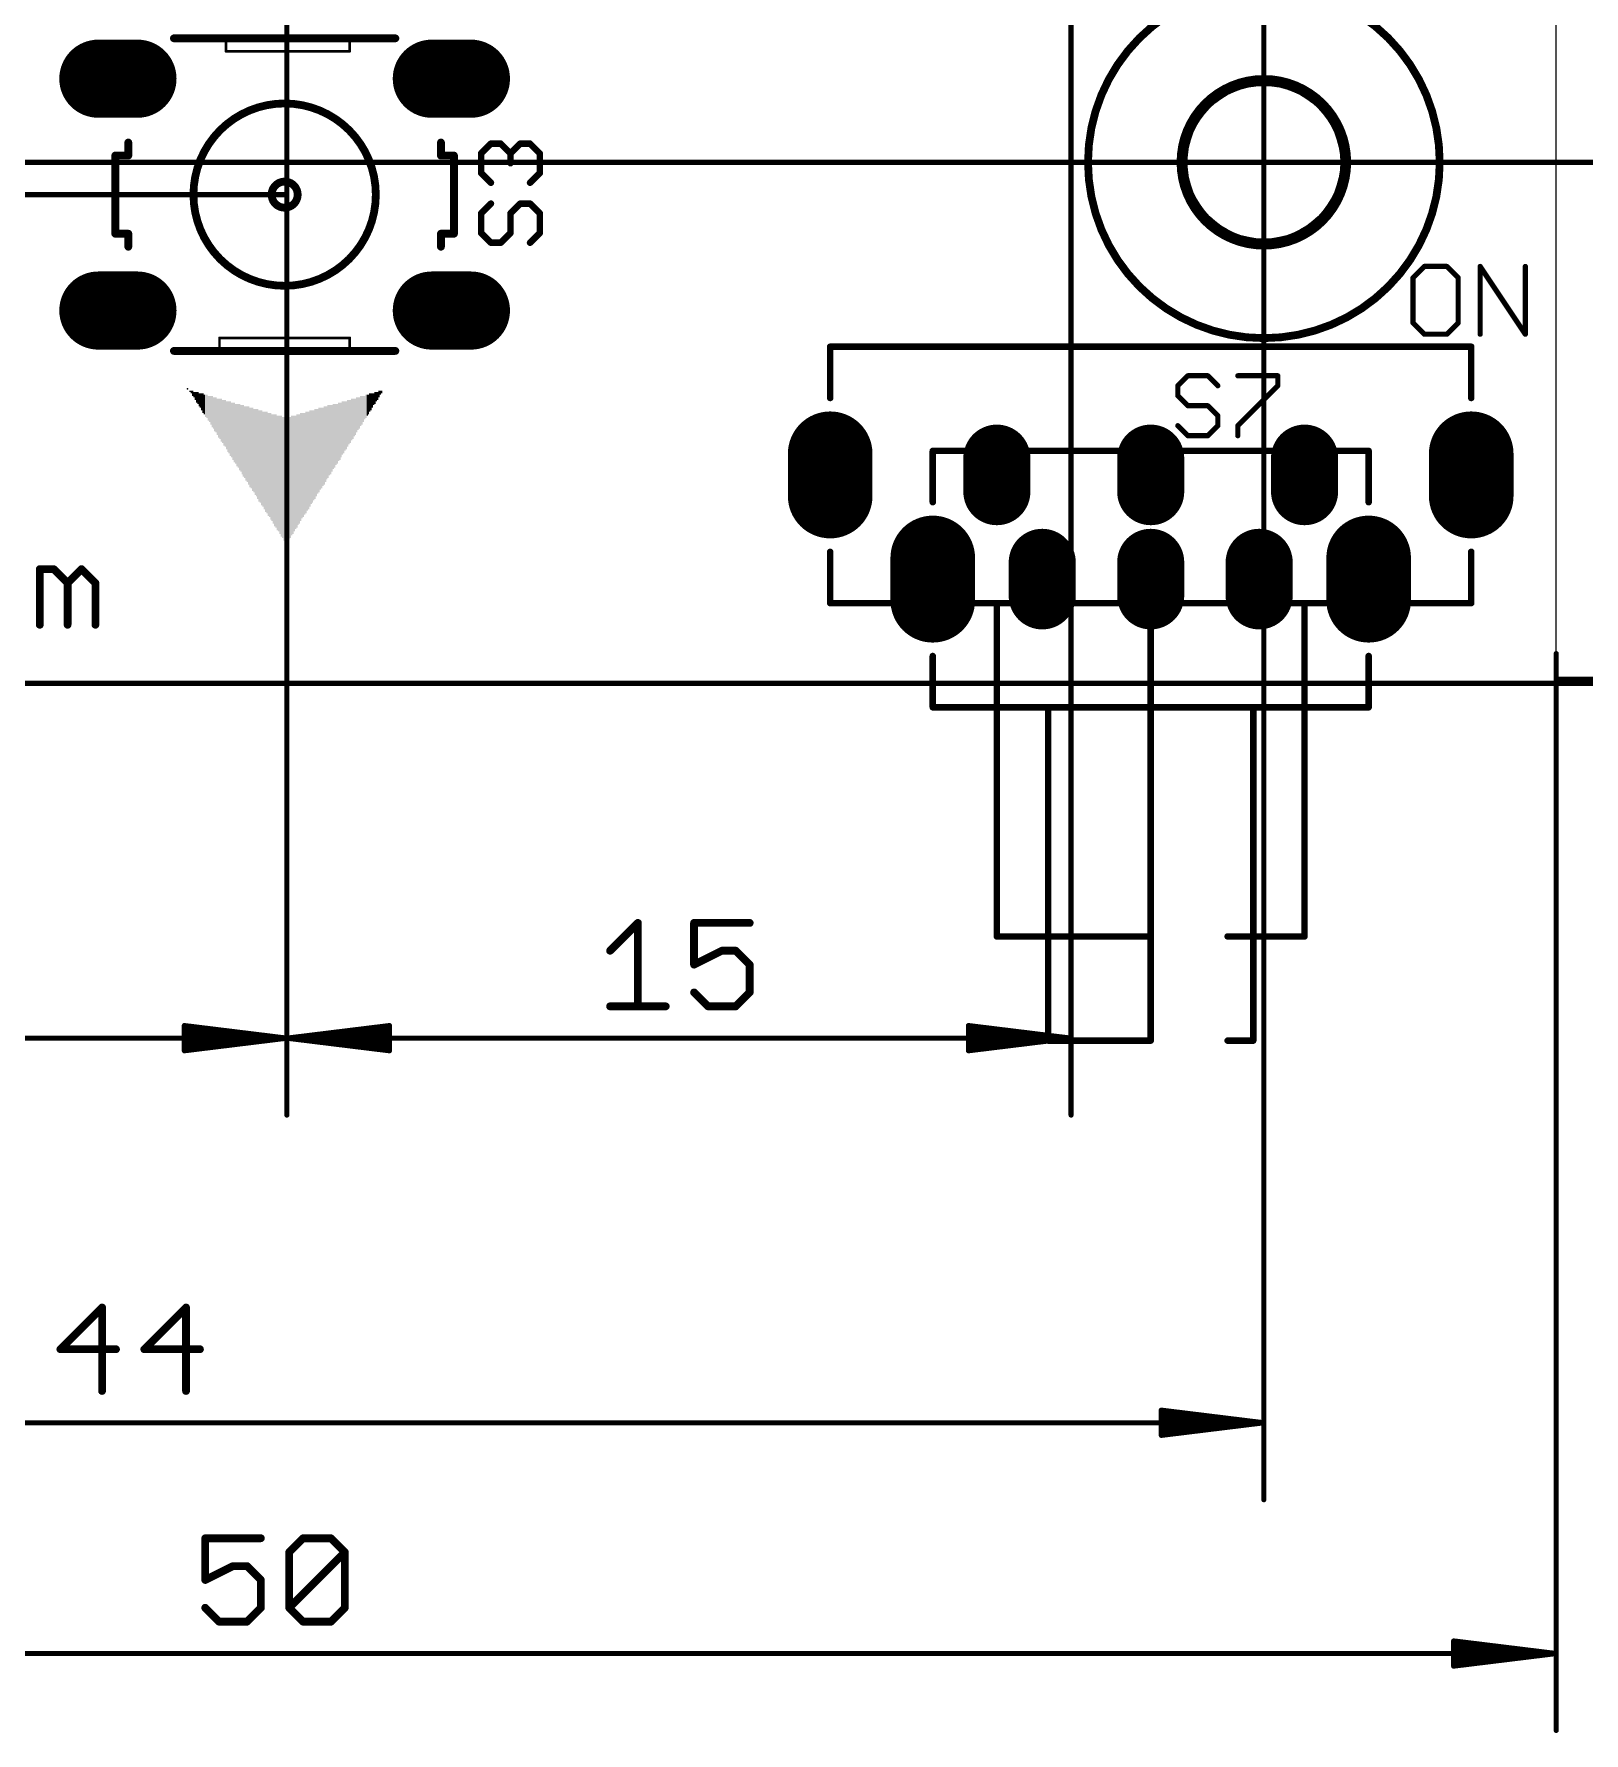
# Model space of a CAD drawing. Extents: x -10 to 70, y -21 to 116.
# Drawn here: x 20.32 to 50.54, y -20.55 to 12.58 of the extents above; entities that cross this region are included whole.
import ezdxf

# ---------------------------------------------------------------- set-up
doc = ezdxf.new("R2010")
doc.units = 0
for name, color, linetype in [('17', 82, 'CONTINUOUS'), ('20', 7, 'CONTINUOUS'), ('21', 253, 'CONTINUOUS'), ('23', 7, 'CONTINUOUS'), ('25', 253, 'CONTINUOUS'), ('47', 253, 'CONTINUOUS')]:
    doc.layers.add(name, color=color, linetype=linetype)

# ---------------------------------------------------------------- blocks, each defined once
blk = doc.blocks.new('LONGP50')
at = {"const_width": 1}
blk.add_lwpolyline([(-0.25, 0), (0.25, 0)], dxfattribs=at)
at = {"const_width": 0.5}
for points in [[(-0.25, 0.25, 1), (-0.25, -0.25)], [(0.25, -0.25, 1), (0.25, 0.25)]]:
    blk.add_lwpolyline(points, format="xyb", dxfattribs=at)
blk = doc.blocks.new('RECT')
blk.add_solid([(-0.5, -0.5), (0.5, -0.5), (-0.5, 0.5), (0.5, 0.5)])

msp = doc.modelspace()

# ---------------------------------------------------------------- linework, layer by layer
at = {"layer": '20'}
for p, q in [((50, 0), (50, 50)), ((0.05, -0.08), (49.955, -0.08))]:
    msp.add_line(p, q, dxfattribs=at)
msp.add_circle((44.2995, 10.08), 1.5, dxfattribs=at)
at = {"layer": '21'}
for points, const_width in [([(44.2995, 6.651, 1), (44.2995, 13.509, 1), (44.2995, 6.651)], 0.1524), ([(23.046, 12.5356, 1), (23.046, 12.4594)], 0.0762), ([(24.062, 12.5356, 1), (24.062, 12.4594)], 0.0762), ([(24.062, 12.4594, 1), (24.062, 12.5356)], 0.0762), ([(24.0747, 12.4975, 1), (24.0493, 12.4975)], 0.0254), ([(24.062, 12.2562, 1), (24.062, 12.2308)], 0.0254), ([(26.475, 12.5356, 1), (26.475, 12.4594)], 0.0762), ([(26.475, 12.4594, 1), (26.475, 12.5356)], 0.0762), ([(26.4877, 12.4975, 1), (26.4623, 12.4975)], 0.0254), ([(26.475, 12.2308, 1), (26.475, 12.2562)], 0.0254), ([(27.364, 12.4594, 1), (27.364, 12.5356)], 0.0762), ([(24.0493, 12.2435, 1), (24.0747, 12.2435)], 0.0254), ([(26.4623, 12.2435, 1), (26.4877, 12.2435)], 0.0254), ([(44.2995, 8.48, 1), (44.2995, 11.68, 1), (44.2995, 8.48)], 0.2032), ([(25.205, 7.6715, 1), (25.205, 11.2275, 1), (25.205, 7.6715)], 0.1524), ([(21.903, 10.2496, 1), (21.903, 10.1734)], 0.0762), ([(21.9411, 10.2115, 1), (21.8649, 10.2115)], 0.0762), ([(22.1951, 10.4655, 1), (22.1189, 10.4655)], 0.0762), ([(22.157, 10.1734, 1), (22.157, 10.2496)], 0.0762), ([(28.2911, 10.4655, 1), (28.2149, 10.4655)], 0.0762), ([(28.253, 10.2496, 1), (28.253, 10.1734)], 0.0762), ([(28.5451, 10.2115, 1), (28.4689, 10.2115)], 0.0762), ([(28.507, 10.1734, 1), (28.507, 10.2496)], 0.0762), ([(22.1189, 10.2115, 1), (22.1951, 10.2115)], 0.0762), ([(28.2149, 10.2115, 1), (28.2911, 10.2115)], 0.0762), ([(25.205, 9.1955, 1), (25.205, 9.7035, 1), (25.205, 9.1955)], 0.1524), ([(21.903, 8.7256, 1), (21.903, 8.6494)], 0.0762), ([(21.8649, 8.6875, 1), (21.9411, 8.6875)], 0.0762), ([(22.1951, 8.6875, 1), (22.1189, 8.6875)], 0.0762), ([(22.157, 8.6494, 1), (22.157, 8.7256)], 0.0762), ([(28.253, 8.7256, 1), (28.253, 8.6494)], 0.0762), ([(28.2911, 8.6875, 1), (28.2149, 8.6875)], 0.0762), ([(28.4689, 8.6875, 1), (28.5451, 8.6875)], 0.0762), ([(28.507, 8.6494, 1), (28.507, 8.7256)], 0.0762), ([(22.1189, 8.4335, 1), (22.1951, 8.4335)], 0.0762), ([(28.2149, 8.4335, 1), (28.2911, 8.4335)], 0.0762), ([(47.4272, 8.0747, 1), (47.4272, 8.0239)], 0.0508), ([(47.4451, 8.0314, 1), (47.4092, 8.0673)], 0.0508), ([(47.8858, 8.0673, 1), (47.8498, 8.0314)], 0.0508), ([(47.8678, 8.0239, 1), (47.8678, 8.0747)], 0.0508), ([(48.5377, 8.0634, 1), (48.4954, 8.0352)], 0.0508), ([(48.542, 8.0493, 1), (48.4912, 8.0493)], 0.0508), ([(49.4233, 8.0493, 1), (49.3725, 8.0493)], 0.0508), ([(47.2322, 7.829, 1), (47.1814, 7.829)], 0.0508), ([(47.1889, 7.847, 1), (47.2248, 7.811)], 0.0508), ([(48.1135, 7.829, 1), (48.0627, 7.829)], 0.0508), ([(48.0702, 7.811, 1), (48.1061, 7.847)], 0.0508), ([(47.1814, 6.9477, 1), (47.2322, 6.9477)], 0.0508), ([(47.2248, 6.9657, 1), (47.1889, 6.9298)], 0.0508), ([(48.0627, 6.9477, 1), (48.1135, 6.9477)], 0.0508), ([(48.1061, 6.9298, 1), (48.0702, 6.9657)], 0.0508), ([(23.935, 6.6682, 1), (23.935, 6.6428)], 0.0254), ([(23.9477, 6.6555, 1), (23.9223, 6.6555)], 0.0254), ([(26.4877, 6.6555, 1), (26.4623, 6.6555)], 0.0254), ([(26.475, 6.6428, 1), (26.475, 6.6682)], 0.0254), ([(47.4272, 6.7528, 1), (47.4272, 6.702)], 0.0508), ([(47.4092, 6.7094, 1), (47.4451, 6.7454)], 0.0508), ([(47.8498, 6.7454, 1), (47.8858, 6.7094)], 0.0508), ([(47.8678, 6.702, 1), (47.8678, 6.7528)], 0.0508), ([(48.4912, 6.7274, 1), (48.542, 6.7274)], 0.0508), ([(49.3725, 6.7274, 1), (49.4233, 6.7274)], 0.0508), ([(49.3767, 6.7133, 1), (49.419, 6.7415)], 0.0508), ([(23.046, 6.4396, 1), (23.046, 6.3634)], 0.0762), ([(23.935, 6.4396, 1), (23.935, 6.3634)], 0.0762), ([(23.935, 6.3634, 1), (23.935, 6.4396)], 0.0762), ([(23.9223, 6.4015, 1), (23.9477, 6.4015)], 0.0254), ([(26.475, 6.4396, 1), (26.475, 6.3634)], 0.0762), ([(26.475, 6.3634, 1), (26.475, 6.4396)], 0.0762), ([(26.4623, 6.4015, 1), (26.4877, 6.4015)], 0.0254), ([(27.364, 6.3634, 1), (27.364, 6.4396)], 0.0762), ([(35.8748, 6.484, 1), (35.8113, 6.484)], 0.0635), ([(35.843, 6.5157, 1), (35.843, 6.4523)], 0.0635), ([(48.3748, 6.484, 1), (48.3113, 6.484)], 0.0635), ([(48.343, 6.4523, 1), (48.343, 6.5157)], 0.0635), ([(35.8113, 5.484, 1), (35.8748, 5.484)], 0.0635), ([(48.3113, 5.484, 1), (48.3748, 5.484)], 0.0635), ([(37.8748, 4.452, 1), (37.8113, 4.452)], 0.0635), ([(37.843, 4.4837, 1), (37.843, 4.4203)], 0.0635), ([(46.3748, 4.452, 1), (46.3113, 4.452)], 0.0635), ([(46.343, 4.4203, 1), (46.343, 4.4837)], 0.0635), ([(37.8113, 3.452, 1), (37.8748, 3.452)], 0.0635), ([(46.3113, 3.452, 1), (46.3748, 3.452)], 0.0635), ([(35.8748, 2.484, 1), (35.8113, 2.484)], 0.0635), ([(48.3748, 2.484, 1), (48.3113, 2.484)], 0.0635), ([(20.4686, 2.1464, 1), (20.3924, 2.1464)], 0.0762), ([(20.4305, 2.1845, 1), (20.4305, 2.1083)], 0.0762), ([(20.7286, 2.1733, 1), (20.6747, 2.1194)], 0.0762), ([(20.7017, 2.1083, 1), (20.7017, 2.1845)], 0.0762), ([(21.2709, 2.1733, 1), (21.2171, 2.1194)], 0.0762), ([(21.2709, 2.1194, 1), (21.2171, 2.1733)], 0.0762), ([(21.0109, 1.8752, 1), (20.9347, 1.8752)], 0.0762), ([(20.9459, 1.9021, 1), (20.9998, 1.8483)], 0.0762), ([(20.9459, 1.8483, 1), (20.9998, 1.9021)], 0.0762), ([(21.5533, 1.8752, 1), (21.4771, 1.8752)], 0.0762), ([(21.4882, 1.8483, 1), (21.5421, 1.9021)], 0.0762), ([(35.843, 1.5157, 1), (35.843, 1.4523)], 0.0635), ([(35.8113, 1.484, 1), (35.8748, 1.484)], 0.0635), ([(39.1248, 1.484, 1), (39.0613, 1.484)], 0.0635), ([(42.1248, 1.484, 1), (42.0613, 1.484)], 0.0635), ([(45.1248, 1.484, 1), (45.0613, 1.484)], 0.0635), ([(48.3113, 1.484, 1), (48.3748, 1.484)], 0.0635), ([(48.343, 1.4523, 1), (48.343, 1.5157)], 0.0635), ([(20.3924, 1.0617, 1), (20.4686, 1.0617)], 0.0762), ([(20.9347, 1.0617, 1), (21.0109, 1.0617)], 0.0762), ([(21.4771, 1.0617, 1), (21.5533, 1.0617)], 0.0762), ([(37.8748, 0.452, 1), (37.8113, 0.452)], 0.0635), ([(46.3748, 0.452, 1), (46.3113, 0.452)], 0.0635), ([(37.843, -0.5163, 1), (37.843, -0.5797)], 0.0635), ([(37.8113, -0.548, 1), (37.8748, -0.548)], 0.0635), ([(40.1248, -0.548, 1), (40.0613, -0.548)], 0.0635), ([(40.093, -0.5163, 1), (40.093, -0.5797)], 0.0635), ([(40.093, -0.5797, 1), (40.093, -0.5163)], 0.0635), ([(42.1248, -0.548, 1), (42.0613, -0.548)], 0.0635), ([(44.1248, -0.548, 1), (44.0613, -0.548)], 0.0635), ([(44.093, -0.5163, 1), (44.093, -0.5797)], 0.0635), ([(44.093, -0.5797, 1), (44.093, -0.5163)], 0.0635), ([(46.3113, -0.548, 1), (46.3748, -0.548)], 0.0635), ([(46.343, -0.5797, 1), (46.343, -0.5163)], 0.0635), ([(39.093, -4.9843, 1), (39.093, -5.0477)], 0.0635), ([(42.093, -5.0477, 1), (42.093, -4.9843)], 0.0635), ([(43.593, -4.9843, 1), (43.593, -5.0477)], 0.0635), ([(45.093, -5.0477, 1), (45.093, -4.9843)], 0.0635), ([(39.0613, -5.016, 1), (39.1248, -5.016)], 0.0635), ([(42.0613, -5.016, 1), (42.1248, -5.016)], 0.0635), ([(45.0613, -5.016, 1), (45.1248, -5.016)], 0.0635), ([(40.093, -7.0163, 1), (40.093, -7.0797)], 0.0635), ([(40.0613, -7.048, 1), (40.1248, -7.048)], 0.0635), ([(42.0613, -7.048, 1), (42.1248, -7.048)], 0.0635), ([(42.093, -7.0797, 1), (42.093, -7.0163)], 0.0635), ([(43.593, -7.0163, 1), (43.593, -7.0797)], 0.0635), ([(44.0613, -7.048, 1), (44.1248, -7.048)], 0.0635), ([(44.093, -7.0797, 1), (44.093, -7.0163)], 0.0635)]:
    msp.add_lwpolyline(points, format="xyb", dxfattribs=dict(at, const_width=const_width))
for points, const_width in [([(24.062, 12.4975), (23.046, 12.4975)], 0.1524), ([(26.475, 12.4975), (24.062, 12.4975)], 0.1524), ([(24.062, 12.2435), (24.062, 12.4975)], 0.0508), ([(24.062, 12.2435), (26.475, 12.2435)], 0.0508), ([(27.364, 12.4975), (26.475, 12.4975)], 0.1524), ([(26.475, 12.2435), (26.475, 12.4975)], 0.0508), ([(21.903, 10.2115), (22.157, 10.2115)], 0.1524), ([(21.903, 10.2115), (21.903, 8.6875)], 0.1524), ([(22.157, 10.2115), (22.157, 10.4655)], 0.1524), ([(28.253, 10.2115), (28.253, 10.4655)], 0.1524), ([(28.253, 10.2115), (28.507, 10.2115)], 0.1524), ([(28.507, 8.6875), (28.507, 10.2115)], 0.1524), ([(22.157, 8.6875), (21.903, 8.6875)], 0.1524), ([(22.157, 8.6875), (22.157, 8.4335)], 0.1524), ([(28.507, 8.6875), (28.253, 8.6875)], 0.1524), ([(28.253, 8.6875), (28.253, 8.4335)], 0.1524), ([(47.4272, 8.0493), (47.2068, 7.829)], 0.1016), ([(47.8678, 8.0493), (47.4272, 8.0493)], 0.1016), ([(48.0881, 7.829), (47.8678, 8.0493)], 0.1016), ([(48.5166, 6.7274), (48.5166, 8.0493)], 0.1016), ([(48.5166, 8.0493), (49.3979, 6.7274)], 0.1016), ([(49.3979, 6.7274), (49.3979, 8.0493)], 0.1016), ([(47.2068, 7.829), (47.2068, 6.9477)], 0.1016), ([(48.0881, 6.9477), (48.0881, 7.829)], 0.1016), ([(47.2068, 6.9477), (47.4272, 6.7274)], 0.1016), ([(47.8678, 6.7274), (48.0881, 6.9477)], 0.1016), ([(23.935, 6.6555), (26.475, 6.6555)], 0.0508), ([(23.935, 6.6555), (23.935, 6.4015)], 0.0508), ([(26.475, 6.4015), (26.475, 6.6555)], 0.0508), ([(47.4272, 6.7274), (47.8678, 6.7274)], 0.1016), ([(23.046, 6.4015), (23.935, 6.4015)], 0.1524), ([(23.935, 6.4015), (26.475, 6.4015)], 0.1524), ([(26.475, 6.4015), (27.364, 6.4015)], 0.1524), ([(35.843, 6.484), (48.343, 6.484)], 0.127), ([(35.843, 6.484), (35.843, 5.484)], 0.127), ([(48.343, 6.484), (48.343, 5.484)], 0.127), ([(37.843, 4.452), (46.343, 4.452)], 0.127), ([(37.843, 4.452), (37.843, 3.452)], 0.127), ([(46.343, 4.452), (46.343, 3.452)], 0.127), ([(35.843, 1.484), (35.843, 2.484)], 0.127), ([(48.343, 1.484), (48.343, 2.484)], 0.127), ([(20.4305, 1.0617), (20.4305, 2.1464)], 0.1524), ([(20.4305, 2.1464), (20.7017, 2.1464)], 0.1524), ([(20.7017, 2.1464), (20.9728, 1.8752)], 0.1524), ([(20.9728, 1.8752), (21.244, 2.1464)], 0.1524), ([(21.244, 2.1464), (21.5152, 1.8752)], 0.1524), ([(20.9728, 1.8752), (20.9728, 1.0617)], 0.1524), ([(21.5152, 1.8752), (21.5152, 1.0617)], 0.1524), ([(35.843, 1.484), (48.343, 1.484)], 0.127), ([(39.093, 1.484), (39.093, -5.016)], 0.127), ([(42.093, 1.484), (42.093, -5.016)], 0.127), ([(45.093, -5.016), (45.093, 1.484)], 0.127), ([(37.843, -0.548), (37.843, 0.452)], 0.127), ([(46.343, -0.548), (46.343, 0.452)], 0.127), ([(37.843, -0.548), (40.093, -0.548)], 0.127), ([(40.093, -0.548), (40.093, -7.048)], 0.127), ([(40.093, -0.548), (44.093, -0.548)], 0.127), ([(42.093, -0.548), (42.093, -7.048)], 0.127), ([(44.093, -7.048), (44.093, -0.548)], 0.127), ([(44.093, -0.548), (46.343, -0.548)], 0.127), ([(39.093, -5.016), (42.093, -5.016)], 0.127), ([(45.093, -5.016), (43.593, -5.016)], 0.127), ([(40.093, -7.048), (42.093, -7.048)], 0.127), ([(44.093, -7.048), (43.593, -7.048)], 0.127)]:
    msp.add_lwpolyline(points, dxfattribs=dict(at, const_width=const_width))
at = {"layer": '23'}
for p in [(44.2995, 10.08), (25.205, 9.4495), (23.31, 5.662), (42.093, 3.984), (42.093, 1.952)]:
    msp.add_point(p, dxfattribs=at)
at = {"layer": '25'}
for points, const_width in [([(29.037, 10.2529), (29.2277, 10.4435)], 0.127), ([(29.037, 9.8716), (29.037, 10.2529)], 0.127), ([(29.2277, 10.4435), (29.4184, 10.4435)], 0.127), ([(29.4184, 10.4435), (29.609, 10.2529)], 0.127), ([(29.609, 10.2529), (29.7997, 10.4435)], 0.127), ([(29.609, 10.2529), (29.609, 10.0622)], 0.127), ([(29.7997, 10.4435), (29.9903, 10.4435)], 0.127), ([(29.9903, 10.4435), (30.181, 10.2529)], 0.127), ([(30.181, 10.2529), (30.181, 9.8716)], 0.127), ([(29.2277, 9.6809), (29.037, 9.8716)], 0.127), ([(30.181, 9.8716), (29.9903, 9.6809)], 0.127), ([(29.2277, 9.2742), (29.037, 9.0835)], 0.127), ([(29.609, 9.0835), (29.7997, 9.2742)], 0.127), ([(29.7997, 9.2742), (29.9903, 9.2742)], 0.127), ([(29.9903, 9.2742), (30.181, 9.0835)], 0.127), ([(29.037, 9.0835), (29.037, 8.7022)], 0.127), ([(29.609, 8.7022), (29.609, 9.0835)], 0.127), ([(30.181, 9.0835), (30.181, 8.7022)], 0.127), ([(29.037, 8.7022), (29.2277, 8.5115)], 0.127), ([(29.4184, 8.5115), (29.609, 8.7022)], 0.127), ([(30.181, 8.7022), (29.9903, 8.5115)], 0.127), ([(29.2277, 8.5115), (29.4184, 8.5115)], 0.127), ([(42.8167, 5.9172), (42.6218, 5.7223)], 0.1016), ([(43.2065, 5.9172), (42.8167, 5.9172)], 0.1016), ([(43.4014, 5.7223), (43.2065, 5.9172)], 0.1016), ([(43.7912, 5.9172), (44.5708, 5.9172)], 0.1016), ([(44.5708, 5.9172), (44.5708, 5.7223)], 0.1016), ([(42.6218, 5.7223), (42.6218, 5.5274)], 0.1016), ([(44.5708, 5.7223), (43.7912, 4.9427)], 0.1016), ([(42.6218, 5.5274), (42.8167, 5.3325)], 0.1016), ([(42.8167, 5.3325), (43.2065, 5.3325)], 0.1016), ([(43.2065, 5.3325), (43.4014, 5.1376)], 0.1016), ([(42.8167, 4.7478), (42.6218, 4.9427)], 0.1016), ([(43.4014, 4.9427), (43.2065, 4.7478)], 0.1016), ([(43.4014, 5.1376), (43.4014, 4.9427)], 0.1016), ([(43.7912, 4.9427), (43.7912, 4.7478)], 0.1016), ([(43.2065, 4.7478), (42.8167, 4.7478)], 0.1016)]:
    msp.add_lwpolyline(points, dxfattribs=dict(at, const_width=const_width))
for points, const_width in [([(29.0688, 10.2529, 1), (29.0053, 10.2529)], 0.0635), ([(29.0146, 10.2753, 1), (29.0595, 10.2304)], 0.0635), ([(29.2277, 10.4753, 1), (29.2277, 10.4118)], 0.0635), ([(29.2501, 10.4211, 1), (29.2052, 10.466)], 0.0635), ([(29.4408, 10.466, 1), (29.3959, 10.4211)], 0.0635), ([(29.4184, 10.4118, 1), (29.4184, 10.4753)], 0.0635), ([(29.6408, 10.2529, 1), (29.5773, 10.2529)], 0.0635), ([(29.5866, 10.2753, 1), (29.6315, 10.2304)], 0.0635), ([(29.5866, 10.2304, 1), (29.6315, 10.2753)], 0.0635), ([(29.7997, 10.4753, 1), (29.7997, 10.4118)], 0.0635), ([(29.8221, 10.4211, 1), (29.7772, 10.466)], 0.0635), ([(30.0128, 10.466, 1), (29.9679, 10.4211)], 0.0635), ([(29.9903, 10.4118, 1), (29.9903, 10.4753)], 0.0635), ([(30.2127, 10.2529, 1), (30.1493, 10.2529)], 0.0635), ([(30.1585, 10.2304, 1), (30.2035, 10.2753)], 0.0635), ([(29.5773, 10.0622, 1), (29.6408, 10.0622)], 0.0635), ([(29.0053, 9.8716, 1), (29.0688, 9.8716)], 0.0635), ([(29.0595, 9.894, 1), (29.0146, 9.8491)], 0.0635), ([(29.2052, 9.6584, 1), (29.2501, 9.7033)], 0.0635), ([(29.9679, 9.7033, 1), (30.0128, 9.6584)], 0.0635), ([(30.1493, 9.8716, 1), (30.2127, 9.8716)], 0.0635), ([(30.2035, 9.8491, 1), (30.1585, 9.894)], 0.0635), ([(29.2501, 9.2517, 1), (29.2052, 9.2966)], 0.0635), ([(29.7997, 9.3059, 1), (29.7997, 9.2424)], 0.0635), ([(29.8221, 9.2517, 1), (29.7772, 9.2966)], 0.0635), ([(30.0128, 9.2966, 1), (29.9679, 9.2517)], 0.0635), ([(29.9903, 9.2424, 1), (29.9903, 9.3059)], 0.0635), ([(29.0688, 9.0835, 1), (29.0053, 9.0835)], 0.0635), ([(29.0146, 9.1059, 1), (29.0595, 9.061)], 0.0635), ([(29.6408, 9.0835, 1), (29.5773, 9.0835)], 0.0635), ([(29.5866, 9.1059, 1), (29.6315, 9.061)], 0.0635), ([(30.2127, 9.0835, 1), (30.1493, 9.0835)], 0.0635), ([(30.1585, 9.061, 1), (30.2035, 9.1059)], 0.0635), ([(29.0053, 8.7022, 1), (29.0688, 8.7022)], 0.0635), ([(29.0595, 8.7246, 1), (29.0146, 8.6797)], 0.0635), ([(29.5773, 8.7022, 1), (29.6408, 8.7022)], 0.0635), ([(29.6315, 8.6797, 1), (29.5866, 8.7246)], 0.0635), ([(30.1493, 8.7022, 1), (30.2127, 8.7022)], 0.0635), ([(30.2035, 8.6797, 1), (30.1585, 8.7246)], 0.0635), ([(29.2277, 8.5433, 1), (29.2277, 8.4797)], 0.0635), ([(29.2052, 8.489, 1), (29.2501, 8.534)], 0.0635), ([(29.3959, 8.534, 1), (29.4408, 8.489)], 0.0635), ([(29.4184, 8.4797, 1), (29.4184, 8.5433)], 0.0635), ([(29.9679, 8.534, 1), (30.0128, 8.489)], 0.0635), ([(42.8167, 5.9426, 1), (42.8167, 5.8918)], 0.0508), ([(42.8347, 5.8992, 1), (42.7987, 5.9352)], 0.0508), ([(43.2245, 5.9352, 1), (43.1885, 5.8992)], 0.0508), ([(43.2065, 5.8918, 1), (43.2065, 5.9426)], 0.0508), ([(43.7912, 5.9426, 1), (43.7912, 5.8918)], 0.0508), ([(44.5962, 5.9172, 1), (44.5454, 5.9172)], 0.0508), ([(44.5708, 5.8918, 1), (44.5708, 5.9426)], 0.0508), ([(42.6038, 5.7403, 1), (42.6398, 5.7043)], 0.0508), ([(42.6472, 5.7223, 1), (42.5964, 5.7223)], 0.0508), ([(43.3834, 5.7043, 1), (43.4194, 5.7403)], 0.0508), ([(44.5454, 5.7223, 1), (44.5962, 5.7223)], 0.0508), ([(44.5888, 5.7043, 1), (44.5528, 5.7403)], 0.0508), ([(42.6398, 5.5454, 1), (42.6038, 5.5094)], 0.0508), ([(42.5964, 5.5274, 1), (42.6472, 5.5274)], 0.0508), ([(42.8167, 5.3579, 1), (42.8167, 5.3071)], 0.0508), ([(42.7987, 5.3145, 1), (42.8347, 5.3505)], 0.0508), ([(43.2245, 5.3505, 1), (43.1885, 5.3145)], 0.0508), ([(43.2065, 5.3071, 1), (43.2065, 5.3579)], 0.0508), ([(42.6398, 4.9607, 1), (42.6038, 4.9247)], 0.0508), ([(43.4268, 5.1376, 1), (43.376, 5.1376)], 0.0508), ([(43.3834, 5.1196, 1), (43.4194, 5.1556)], 0.0508), ([(43.4194, 4.9247, 1), (43.3834, 4.9607)], 0.0508), ([(43.7732, 4.9607, 1), (43.8092, 4.9247)], 0.0508), ([(43.8166, 4.9427, 1), (43.7658, 4.9427)], 0.0508), ([(42.8167, 4.7732, 1), (42.8167, 4.7224)], 0.0508), ([(42.7987, 4.7298, 1), (42.8347, 4.7658)], 0.0508), ([(43.1885, 4.7658, 1), (43.2245, 4.7298)], 0.0508), ([(43.2065, 4.7224, 1), (43.2065, 4.7732)], 0.0508), ([(43.376, 4.9427, 1), (43.4268, 4.9427)], 0.0508), ([(43.7658, 4.7478, 1), (43.8166, 4.7478)], 0.0508)]:
    msp.add_lwpolyline(points, format="xyb", dxfattribs=dict(at, const_width=const_width))
at = {"layer": '47'}
for points, const_width in [([(44.2995, 10.08), (44.2995, 115)], 0.1), ([(25.2495, 24.685), (25.2495, -8.5)], 0.1), ([(25.2495, 24.685), (25.2495, -8.5)], 0.1), ([(40.5395, 24.685), (40.5395, -8.5)], 0.1), ([(6.1995, 10.08), (59, 10.08)], 0.1), ([(44.2995, 10.08), (59, 10.08)], 0.1), ([(44.2995, 10.08), (44.2995, -16)], 0.1), ([(25.205, 9.4495), (-4, 9.4495)], 0.1), ([(50, 0.5), (50, -20.5)], 0.1), ([(50, 0), (69.5, 0)], 0.1), ([(0.05, -0.08), (64, -0.08)], 0.1), ([(0.05, -0.08), (59, -0.08)], 0.1), ([(31.5515, -5.2946), (32.0938, -4.7523)], 0.1524), ([(32.0938, -4.7523), (32.0938, -6.3793)], 0.1524), ([(34.2733, -4.7523), (33.1886, -4.7523)], 0.1524), ([(33.1886, -4.7523), (33.1886, -5.5658)], 0.1524), ([(33.1886, -5.5658), (33.731, -5.2946)], 0.1524), ([(33.731, -5.2946), (34.0021, -5.2946)], 0.1524), ([(34.0021, -5.2946), (34.2733, -5.5658)], 0.1524), ([(34.2733, -5.5658), (34.2733, -6.1081)], 0.1524), ([(33.4598, -6.3793), (33.1886, -6.1081)], 0.1524), ([(34.2733, -6.1081), (34.0021, -6.3793)], 0.1524), ([(31.5515, -6.3793), (32.6361, -6.3793)], 0.1524), ([(34.0021, -6.3793), (33.4598, -6.3793)], 0.1524), ([(9.9595, -7), (25.2495, -7)], 0.1), ([(25.2495, -7), (23.2495, -6.7544)], 0.1), ([(23.2495, -6.7544), (23.2495, -7.2456)], 0.1), ([(25.2495, -7), (23.2495, -6.8)], 0.1), ([(25.2495, -7), (23.2495, -6.9)], 0.1), ([(23.2495, -7.2456), (25.2495, -7)], 0.1), ([(23.2495, -7.1), (25.2495, -7)], 0.1), ([(23.2495, -7.2), (25.2495, -7)], 0.1), ([(25.2495, -7), (27.2495, -6.7544)], 0.1), ([(25.2495, -7), (27.2495, -6.8)], 0.1), ([(25.2495, -7), (27.2495, -6.9)], 0.1), ([(40.5395, -7), (25.2495, -7)], 0.1), ([(27.2495, -7.2456), (25.2495, -7)], 0.1), ([(27.2495, -7.1), (25.2495, -7)], 0.1), ([(27.2495, -7.2), (25.2495, -7)], 0.1), ([(27.2495, -6.7544), (27.2495, -7.2456)], 0.1), ([(40.5395, -7), (38.5395, -6.7544)], 0.1), ([(38.5395, -6.7544), (38.5395, -7.2456)], 0.1), ([(40.5395, -7), (38.5395, -6.8)], 0.1), ([(40.5395, -7), (38.5395, -6.9)], 0.1), ([(38.5395, -7.2456), (40.5395, -7)], 0.1), ([(38.5395, -7.1), (40.5395, -7)], 0.1), ([(38.5395, -7.2), (40.5395, -7)], 0.1), ([(21.6452, -12.2523), (20.8317, -13.0658)], 0.1524), ([(21.6452, -13.8793), (21.6452, -12.2523)], 0.1524), ([(23.2824, -12.2523), (22.4689, -13.0658)], 0.1524), ([(23.2824, -13.8793), (23.2824, -12.2523)], 0.1524), ([(20.8317, -13.0658), (21.9164, -13.0658)], 0.1524), ([(22.4689, -13.0658), (23.5536, -13.0658)], 0.1524), ([(44.2995, -14.5), (42.2995, -14.2544)], 0.1), ([(42.2995, -14.2544), (42.2995, -14.7456)], 0.1), ([(0.05, -14.5), (44.2995, -14.5)], 0.1), ([(44.2995, -14.5), (42.2995, -14.3)], 0.1), ([(44.2995, -14.5), (42.2995, -14.4)], 0.1), ([(42.2995, -14.7456), (44.2995, -14.5)], 0.1), ([(42.2995, -14.6), (44.2995, -14.5)], 0.1), ([(42.2995, -14.7), (44.2995, -14.5)], 0.1), ([(24.7416, -16.7523), (23.657, -16.7523)], 0.1524), ([(23.657, -16.7523), (23.657, -17.5658)], 0.1524), ([(25.2941, -17.0235), (25.5653, -16.7523)], 0.1524), ([(25.5653, -16.7523), (26.1076, -16.7523)], 0.1524), ([(26.1076, -16.7523), (26.3788, -17.0235)], 0.1524), ([(23.657, -17.5658), (24.1993, -17.2946)], 0.1524), ([(24.1993, -17.2946), (24.4705, -17.2946)], 0.1524), ([(24.4705, -17.2946), (24.7416, -17.5658)], 0.1524), ([(25.2941, -18.1081), (25.2941, -17.0235)], 0.1524), ([(25.2941, -18.1081), (26.3788, -17.0235)], 0.1524), ([(26.3788, -17.0235), (26.3788, -18.1081)], 0.1524), ([(24.7416, -17.5658), (24.7416, -18.1081)], 0.1524), ([(23.9282, -18.3793), (23.657, -18.1081)], 0.1524), ([(24.7416, -18.1081), (24.4705, -18.3793)], 0.1524), ([(25.5653, -18.3793), (25.2941, -18.1081)], 0.1524), ([(26.3788, -18.1081), (26.1076, -18.3793)], 0.1524), ([(24.4705, -18.3793), (23.9282, -18.3793)], 0.1524), ([(26.1076, -18.3793), (25.5653, -18.3793)], 0.1524), ([(50, -19), (48, -18.7544)], 0.1), ([(48, -18.7544), (48, -19.2456)], 0.1), ([(50, -19), (48, -18.8)], 0.1), ([(50, -19), (48, -18.9)], 0.1), ([(0, -19), (50, -19)], 0.1), ([(48, -19.2456), (50, -19)], 0.1), ([(48, -19.1), (50, -19)], 0.1), ([(48, -19.2), (50, -19)], 0.1)]:
    msp.add_lwpolyline(points, dxfattribs=dict(at, const_width=const_width))
for points, const_width in [([(44.2995, 10.105, 1), (44.2995, 10.055)], 0.05), ([(44.3245, 10.08, 1), (44.2745, 10.08)], 0.05), ([(44.2745, 10.08, 1), (44.3245, 10.08)], 0.05), ([(25.205, 9.4245, 1), (25.205, 9.4745)], 0.05), ([(50.025, 0.5, 1), (49.975, 0.5)], 0.05), ([(50, 0.025, 1), (50, -0.025)], 0.05), ([(32.1319, -4.7523, 1), (32.0557, -4.7523)], 0.0762), ([(32.1208, -4.7793, 1), (32.0669, -4.7254)], 0.0762), ([(33.1886, -4.7142, 1), (33.1886, -4.7904)], 0.0762), ([(33.2267, -4.7523, 1), (33.1505, -4.7523)], 0.0762), ([(34.2733, -4.7904, 1), (34.2733, -4.7142)], 0.0762), ([(31.5245, -5.2677, 1), (31.5784, -5.3216)], 0.0762), ([(33.731, -5.2565, 1), (33.731, -5.3327)], 0.0762), ([(33.748, -5.3287, 1), (33.7139, -5.2606)], 0.0762), ([(34.0291, -5.2677, 1), (33.9752, -5.3216)], 0.0762), ([(34.0021, -5.3327, 1), (34.0021, -5.2565)], 0.0762), ([(33.1716, -5.5317, 1), (33.2057, -5.5999)], 0.0762), ([(33.1505, -5.5658, 1), (33.2267, -5.5658)], 0.0762), ([(34.3114, -5.5658, 1), (34.2352, -5.5658)], 0.0762), ([(34.2464, -5.5927, 1), (34.3002, -5.5389)], 0.0762), ([(33.2156, -6.0812, 1), (33.1617, -6.1351)], 0.0762), ([(34.2352, -6.1081, 1), (34.3114, -6.1081)], 0.0762), ([(34.3002, -6.1351, 1), (34.2464, -6.0812)], 0.0762), ([(31.5515, -6.3412, 1), (31.5515, -6.4174)], 0.0762), ([(32.0557, -6.3793, 1), (32.1319, -6.3793)], 0.0762), ([(32.6361, -6.4174, 1), (32.6361, -6.3412)], 0.0762), ([(33.4598, -6.3412, 1), (33.4598, -6.4174)], 0.0762), ([(33.4329, -6.4062, 1), (33.4867, -6.3524)], 0.0762), ([(33.9752, -6.3524, 1), (34.0291, -6.4062)], 0.0762), ([(34.0021, -6.4174, 1), (34.0021, -6.3412)], 0.0762), ([(23.2525, -6.7296, 1), (23.2465, -6.7792)], 0.05), ([(23.2745, -6.7544, 1), (23.2245, -6.7544)], 0.05), ([(23.252, -6.7751, 1), (23.247, -6.8249)], 0.05), ([(23.2507, -6.875, 1), (23.2483, -6.925)], 0.05), ([(25.2495, -6.975, 1), (25.2495, -7.025)], 0.05), ([(25.2525, -6.9752, 1), (25.2465, -7.0248)], 0.05), ([(25.2483, -6.975, 1), (25.2507, -7.025)], 0.05), ([(25.2507, -6.975, 1), (25.2483, -7.025)], 0.05), ([(25.252, -6.9751, 1), (25.247, -7.0249)], 0.05), ([(25.247, -6.9751, 1), (25.252, -7.0249)], 0.05), ([(25.2465, -6.9752, 1), (25.2525, -7.0248)], 0.05), ([(25.2525, -7.0248, 1), (25.2465, -6.9752)], 0.05), ([(25.2465, -7.0248, 1), (25.2525, -6.9752)], 0.05), ([(25.252, -7.0249, 1), (25.247, -6.9751)], 0.05), ([(25.247, -7.0249, 1), (25.252, -6.9751)], 0.05), ([(25.2483, -7.025, 1), (25.2507, -6.975)], 0.05), ([(25.2507, -7.025, 1), (25.2483, -6.975)], 0.05), ([(25.2495, -7.025, 1), (25.2495, -6.975)], 0.05), ([(27.2745, -6.7544, 1), (27.2245, -6.7544)], 0.05), ([(27.2525, -6.7792, 1), (27.2465, -6.7296)], 0.05), ([(27.252, -6.8249, 1), (27.247, -6.7751)], 0.05), ([(27.2507, -6.925, 1), (27.2483, -6.875)], 0.05), ([(38.5425, -6.7296, 1), (38.5365, -6.7792)], 0.05), ([(38.5645, -6.7544, 1), (38.5145, -6.7544)], 0.05), ([(38.542, -6.7751, 1), (38.537, -6.8249)], 0.05), ([(38.5407, -6.875, 1), (38.5383, -6.925)], 0.05), ([(40.5425, -7.0248, 1), (40.5365, -6.9752)], 0.05), ([(40.5365, -7.0248, 1), (40.5425, -6.9752)], 0.05), ([(40.542, -7.0249, 1), (40.537, -6.9751)], 0.05), ([(40.537, -7.0249, 1), (40.542, -6.9751)], 0.05), ([(40.5383, -7.025, 1), (40.5407, -6.975)], 0.05), ([(40.5407, -7.025, 1), (40.5383, -6.975)], 0.05), ([(40.5395, -7.025, 1), (40.5395, -6.975)], 0.05), ([(23.2483, -7.075, 1), (23.2507, -7.125)], 0.05), ([(23.247, -7.1751, 1), (23.252, -7.2249)], 0.05), ([(23.2465, -7.2208, 1), (23.2525, -7.2704)], 0.05), ([(23.2245, -7.2456, 1), (23.2745, -7.2456)], 0.05), ([(27.2245, -7.2456, 1), (27.2745, -7.2456)], 0.05), ([(27.2465, -7.2704, 1), (27.2525, -7.2208)], 0.05), ([(27.247, -7.2249, 1), (27.252, -7.1751)], 0.05), ([(27.2483, -7.125, 1), (27.2507, -7.075)], 0.05), ([(38.5383, -7.075, 1), (38.5407, -7.125)], 0.05), ([(38.537, -7.1751, 1), (38.542, -7.2249)], 0.05), ([(38.5365, -7.2208, 1), (38.5425, -7.2704)], 0.05), ([(38.5145, -7.2456, 1), (38.5645, -7.2456)], 0.05), ([(25.2245, -8.5, 1), (25.2745, -8.5)], 0.05), ([(25.2245, -8.5, 1), (25.2745, -8.5)], 0.05), ([(40.5145, -8.5, 1), (40.5645, -8.5)], 0.05), ([(21.6833, -12.2523, 1), (21.6071, -12.2523)], 0.0762), ([(21.6722, -12.2793, 1), (21.6183, -12.2254)], 0.0762), ([(23.3205, -12.2523, 1), (23.2443, -12.2523)], 0.0762), ([(23.3093, -12.2793, 1), (23.2554, -12.2254)], 0.0762), ([(20.8317, -13.0277, 1), (20.8317, -13.1039)], 0.0762), ([(20.8048, -13.0389, 1), (20.8587, -13.0927)], 0.0762), ([(21.9164, -13.1039, 1), (21.9164, -13.0277)], 0.0762), ([(22.4689, -13.0277, 1), (22.4689, -13.1039)], 0.0762), ([(22.442, -13.0389, 1), (22.4958, -13.0927)], 0.0762), ([(23.5536, -13.1039, 1), (23.5536, -13.0277)], 0.0762), ([(21.6071, -13.8793, 1), (21.6833, -13.8793)], 0.0762), ([(23.2443, -13.8793, 1), (23.3205, -13.8793)], 0.0762), ([(42.3025, -14.2296, 1), (42.2965, -14.2792)], 0.05), ([(42.3245, -14.2544, 1), (42.2745, -14.2544)], 0.05), ([(42.302, -14.2751, 1), (42.297, -14.3249)], 0.05), ([(42.3007, -14.375, 1), (42.2983, -14.425)], 0.05), ([(42.2983, -14.575, 1), (42.3007, -14.625)], 0.05), ([(44.3025, -14.5248, 1), (44.2965, -14.4752)], 0.05), ([(44.2965, -14.5248, 1), (44.3025, -14.4752)], 0.05), ([(44.302, -14.5249, 1), (44.297, -14.4751)], 0.05), ([(44.297, -14.5249, 1), (44.302, -14.4751)], 0.05), ([(44.2983, -14.525, 1), (44.3007, -14.475)], 0.05), ([(44.3007, -14.525, 1), (44.2983, -14.475)], 0.05), ([(44.2995, -14.525, 1), (44.2995, -14.475)], 0.05), ([(42.297, -14.6751, 1), (42.302, -14.7249)], 0.05), ([(42.2965, -14.7208, 1), (42.3025, -14.7704)], 0.05), ([(42.2745, -14.7456, 1), (42.3245, -14.7456)], 0.05), ([(44.2745, -16, 1), (44.3245, -16)], 0.05), ([(23.657, -16.7142, 1), (23.657, -16.7904)], 0.0762), ([(23.6951, -16.7523, 1), (23.6189, -16.7523)], 0.0762), ([(24.7416, -16.7904, 1), (24.7416, -16.7142)], 0.0762), ([(25.5653, -16.7142, 1), (25.5653, -16.7904)], 0.0762), ([(25.5922, -16.7793, 1), (25.5384, -16.7254)], 0.0762), ([(26.1346, -16.7254, 1), (26.0807, -16.7793)], 0.0762), ([(26.1076, -16.7904, 1), (26.1076, -16.7142)], 0.0762), ([(24.1993, -17.2565, 1), (24.1993, -17.3327)], 0.0762), ([(24.2164, -17.3287, 1), (24.1823, -17.2606)], 0.0762), ([(24.4974, -17.2677, 1), (24.4435, -17.3216)], 0.0762), ([(24.4705, -17.3327, 1), (24.4705, -17.2565)], 0.0762), ([(25.3322, -17.0235, 1), (25.256, -17.0235)], 0.0762), ([(25.2672, -16.9965, 1), (25.3211, -17.0504)], 0.0762), ([(26.4169, -17.0235, 1), (26.3407, -17.0235)], 0.0762), ([(26.4057, -17.0504, 1), (26.3519, -16.9965)], 0.0762), ([(26.3519, -17.0504, 1), (26.4057, -16.9965)], 0.0762), ([(23.6399, -17.5317, 1), (23.674, -17.5999)], 0.0762), ([(23.6189, -17.5658, 1), (23.6951, -17.5658)], 0.0762), ([(24.7797, -17.5658, 1), (24.7035, -17.5658)], 0.0762), ([(24.7147, -17.5927, 1), (24.7686, -17.5389)], 0.0762), ([(23.6839, -18.0812, 1), (23.63, -18.1351)], 0.0762), ([(24.7035, -18.1081, 1), (24.7797, -18.1081)], 0.0762), ([(24.7686, -18.1351, 1), (24.7147, -18.0812)], 0.0762), ([(25.3211, -18.0812, 1), (25.2672, -18.1351)], 0.0762), ([(25.2672, -18.0812, 1), (25.3211, -18.1351)], 0.0762), ([(25.256, -18.1081, 1), (25.3322, -18.1081)], 0.0762), ([(26.3407, -18.1081, 1), (26.4169, -18.1081)], 0.0762), ([(26.4057, -18.1351, 1), (26.3519, -18.0812)], 0.0762), ([(23.9282, -18.3412, 1), (23.9282, -18.4174)], 0.0762), ([(23.9012, -18.4062, 1), (23.9551, -18.3524)], 0.0762), ([(24.4435, -18.3524, 1), (24.4974, -18.4062)], 0.0762), ([(24.4705, -18.4174, 1), (24.4705, -18.3412)], 0.0762), ([(25.5653, -18.3412, 1), (25.5653, -18.4174)], 0.0762), ([(25.5384, -18.4062, 1), (25.5922, -18.3524)], 0.0762), ([(26.0807, -18.3524, 1), (26.1346, -18.4062)], 0.0762), ([(26.1076, -18.4174, 1), (26.1076, -18.3412)], 0.0762), ([(48.003, -18.7296, 1), (47.997, -18.7792)], 0.05), ([(48.025, -18.7544, 1), (47.975, -18.7544)], 0.05), ([(48.0025, -18.7751, 1), (47.9975, -18.8249)], 0.05), ([(48.0012, -18.875, 1), (47.9988, -18.925)], 0.05), ([(47.9988, -19.075, 1), (48.0012, -19.125)], 0.05), ([(47.9975, -19.1751, 1), (48.0025, -19.2249)], 0.05), ([(47.997, -19.2208, 1), (48.003, -19.2704)], 0.05), ([(50.003, -19.0248, 1), (49.997, -18.9752)], 0.05), ([(49.997, -19.0248, 1), (50.003, -18.9752)], 0.05), ([(50.0025, -19.0249, 1), (49.9975, -18.9751)], 0.05), ([(49.9975, -19.0249, 1), (50.0025, -18.9751)], 0.05), ([(49.9988, -19.025, 1), (50.0012, -18.975)], 0.05), ([(50.0012, -19.025, 1), (49.9988, -18.975)], 0.05), ([(50, -19.025, 1), (50, -18.975)], 0.05), ([(47.975, -19.2456, 1), (48.025, -19.2456)], 0.05), ([(49.975, -20.5, 1), (50.025, -20.5)], 0.05)]:
    msp.add_lwpolyline(points, format="xyb", dxfattribs=dict(at, const_width=const_width))

# ---------------------------------------------------------------- block references
at = {"layer": '17'}
for p, xscale, yscale, rotation in [((21.9538, 11.7101), 1.524, 1.524, 180), ((21.9538, 11.7101), 1.524, 1.524, 180), ((28.4562, 11.7101), 1.524, 1.524, 180), ((28.4562, 11.7101), 1.524, 1.524, 180), ((21.9538, 7.1889), 1.524, 1.524, 180), ((21.9538, 7.1889), 1.524, 1.524, 180), ((28.4562, 7.1889), 1.524, 1.524, 180), ((28.4562, 7.1889), 1.524, 1.524, 180), ((35.843, 3.984), 1.65, 1.65, 90), ((35.843, 3.984), 1.65, 1.65, 90), ((48.343, 3.984), 1.65, 1.65, 90), ((48.343, 3.984), 1.65, 1.65, 90), ((39.093, 3.984), 1.308, 1.308, 90), ((39.093, 3.984), 1.308, 1.308, 90), ((42.093, 3.984), 1.308, 1.308, 90), ((42.093, 3.984), 1.308, 1.308, 90), ((45.093, 3.984), 1.308, 1.308, 90), ((45.093, 3.984), 1.308, 1.308, 90), ((37.843, 1.952), 1.65, 1.65, 90), ((37.843, 1.952), 1.65, 1.65, 90), ((46.343, 1.952), 1.65, 1.65, 90), ((46.343, 1.952), 1.65, 1.65, 90), ((39.978, 1.952), 1.308, 1.308, 90), ((39.978, 1.952), 1.308, 1.308, 90), ((42.093, 1.952), 1.308, 1.308, 90), ((42.093, 1.952), 1.308, 1.308, 90), ((44.208, 1.952), 1.308, 1.308, 90), ((44.208, 1.952), 1.308, 1.308, 90)]:
    msp.add_blockref('LONGP50', p, dxfattribs=dict(at, xscale=xscale, yscale=yscale, rotation=rotation))
at = {"layer": '21', "yscale": 0.0254, "rotation": 270}
for p, xscale in [((23.3608, 5.6112), 0.0254), ((23.3862, 5.5985), 0.0508), ((23.4116, 5.5731), 0.1016), ((23.437, 5.5477), 0.1016), ((23.4624, 5.5223), 0.1524), ((23.4878, 5.4969), 0.2032), ((23.5132, 5.4842), 0.2286), ((23.5386, 5.4461), 0.254), ((23.564, 5.4334), 0.2794), ((23.5894, 5.408), 0.3302), ((23.6148, 5.3826), 0.381), ((23.6402, 5.3572), 0.381), ((23.6656, 5.3318), 0.4318), ((23.691, 5.3191), 0.4572), ((23.7164, 5.281), 0.4826), ((23.7418, 5.2683), 0.508), ((23.7672, 5.2429), 0.5588), ((23.7926, 5.2175), 0.6096), ((23.818, 5.1921), 0.6096), ((23.8434, 5.1667), 0.6604), ((23.8688, 5.154), 0.6858), ((23.8942, 5.1159), 0.7112), ((23.9196, 5.0905), 0.762), ((23.945, 5.0778), 0.7874), ((23.9704, 5.0524), 0.8382), ((23.9958, 5.027), 0.8382), ((24.0212, 5.0016), 0.889), ((24.0466, 4.9889), 0.9144), ((24.072, 4.9508), 0.9398), ((24.0974, 4.9254), 0.9906), ((24.1228, 4.9127), 1.016), ((24.1482, 4.8873), 1.0668), ((24.1736, 4.8619), 1.0668), ((24.199, 4.8365), 1.1176), ((24.2244, 4.8111), 1.1684), ((24.2498, 4.7857), 1.1684), ((24.2752, 4.7603), 1.2192), ((24.3006, 4.7476), 1.2446), ((24.326, 4.7222), 1.2954), ((24.3514, 4.6968), 1.2954), ((24.3768, 4.6714), 1.3462), ((24.4022, 4.646), 1.397), ((24.4276, 4.6206), 1.397), ((24.453, 4.5952), 1.4478), ((24.4784, 4.5825), 1.4732), ((24.5038, 4.5571), 1.524), ((25.977, 4.5571), 1.524), ((26.0024, 4.5825), 1.4732), ((26.0278, 4.6079), 1.4224), ((26.0532, 4.6333), 1.4224), ((26.0786, 4.6587), 1.3716), ((26.104, 4.6714), 1.3462), ((26.1294, 4.6968), 1.2954), ((26.1548, 4.7349), 1.27), ((26.1802, 4.7476), 1.2446), ((26.2056, 4.773), 1.1938), ((26.231, 4.7857), 1.1684), ((26.2564, 4.8238), 1.143), ((26.2818, 4.8365), 1.1176), ((26.3072, 4.8619), 1.0668), ((26.3326, 4.9), 1.0414), ((26.358, 4.9127), 1.016), ((26.3834, 4.9381), 0.9652), ((26.4088, 4.9508), 0.9398), ((26.4342, 4.9889), 0.9144), ((26.4596, 5.0143), 0.8636), ((26.485, 5.027), 0.8382), ((26.5104, 5.0651), 0.8128), ((26.5358, 5.0778), 0.7874), ((26.5612, 5.1032), 0.7366), ((26.5866, 5.1159), 0.7112), ((26.612, 5.154), 0.6858), ((26.6374, 5.1794), 0.635), ((26.6628, 5.1921), 0.6096), ((26.6882, 5.2302), 0.5842), ((26.7136, 5.2429), 0.5588), ((26.739, 5.2683), 0.508), ((26.7644, 5.2937), 0.4572), ((26.7898, 5.3191), 0.4572), ((26.8152, 5.3445), 0.4064), ((26.8406, 5.3572), 0.381), ((26.866, 5.3953), 0.3556), ((26.8914, 5.408), 0.3302), ((26.9168, 5.4334), 0.2794), ((26.9422, 5.4588), 0.2286), ((26.9676, 5.4842), 0.2286), ((26.993, 5.5096), 0.1778), ((27.0184, 5.5223), 0.1524), ((27.0438, 5.5604), 0.127), ((27.0692, 5.5858), 0.0762), ((27.0946, 5.5985), 0.0508), ((24.5292, 4.519), 1.5494), ((24.5546, 4.5063), 1.5748), ((24.58, 4.4809), 1.6256), ((24.6054, 4.4555), 1.6256), ((24.6308, 4.4301), 1.6764), ((24.6562, 4.4174), 1.7018), ((24.6816, 4.392), 1.7526), ((24.707, 4.3539), 1.778), ((24.7324, 4.3412), 1.8034), ((24.7578, 4.3158), 1.8542), ((24.7832, 4.2904), 1.8542), ((24.8086, 4.265), 1.905), ((24.834, 4.2396), 1.9558), ((24.8594, 4.2269), 1.9812), ((24.8848, 4.1888), 2.0066), ((24.9102, 4.1761), 2.032), ((24.9356, 4.1507), 2.0828), ((24.961, 4.1253), 2.0828), ((24.9864, 4.0999), 2.1336), ((25.0118, 4.0745), 2.1844), ((25.0372, 4.0618), 2.2098), ((25.0626, 4.0237), 2.2352), ((25.088, 4.011), 2.2606), ((25.1134, 3.9856), 2.3114), ((25.1388, 3.9602), 2.3622), ((25.1642, 3.9348), 2.3622), ((25.1896, 3.9094), 2.413), ((25.215, 3.8967), 2.4384), ((25.2404, 3.8713), 2.4384), ((25.2658, 3.8967), 2.4384), ((25.2912, 3.9221), 2.3876), ((25.3166, 3.9348), 2.3622), ((25.342, 3.9729), 2.3368), ((25.3674, 3.9856), 2.3114), ((25.3928, 4.011), 2.2606), ((25.4182, 4.0364), 2.2098), ((25.4436, 4.0618), 2.2098), ((25.469, 4.0872), 2.159), ((25.4944, 4.0999), 2.1336), ((25.5198, 4.138), 2.1082), ((25.5452, 4.1634), 2.0574), ((25.5706, 4.1761), 2.032), ((25.596, 4.2015), 1.9812), ((25.6214, 4.2269), 1.9812), ((25.6468, 4.2523), 1.9304), ((25.6722, 4.265), 1.905), ((25.6976, 4.3031), 1.8796), ((25.723, 4.3285), 1.8288), ((25.7484, 4.3412), 1.8034), ((25.7738, 4.3666), 1.7526), ((25.7992, 4.392), 1.7526), ((25.8246, 4.4174), 1.7018), ((25.85, 4.4428), 1.651), ((25.8754, 4.4682), 1.651), ((25.9008, 4.4936), 1.6002), ((25.9262, 4.5063), 1.5748), ((25.9516, 4.5317), 1.524)]:
    msp.add_blockref('RECT', p, dxfattribs=dict(at, xscale=xscale))

doc.saveas('drawing.dxf')
